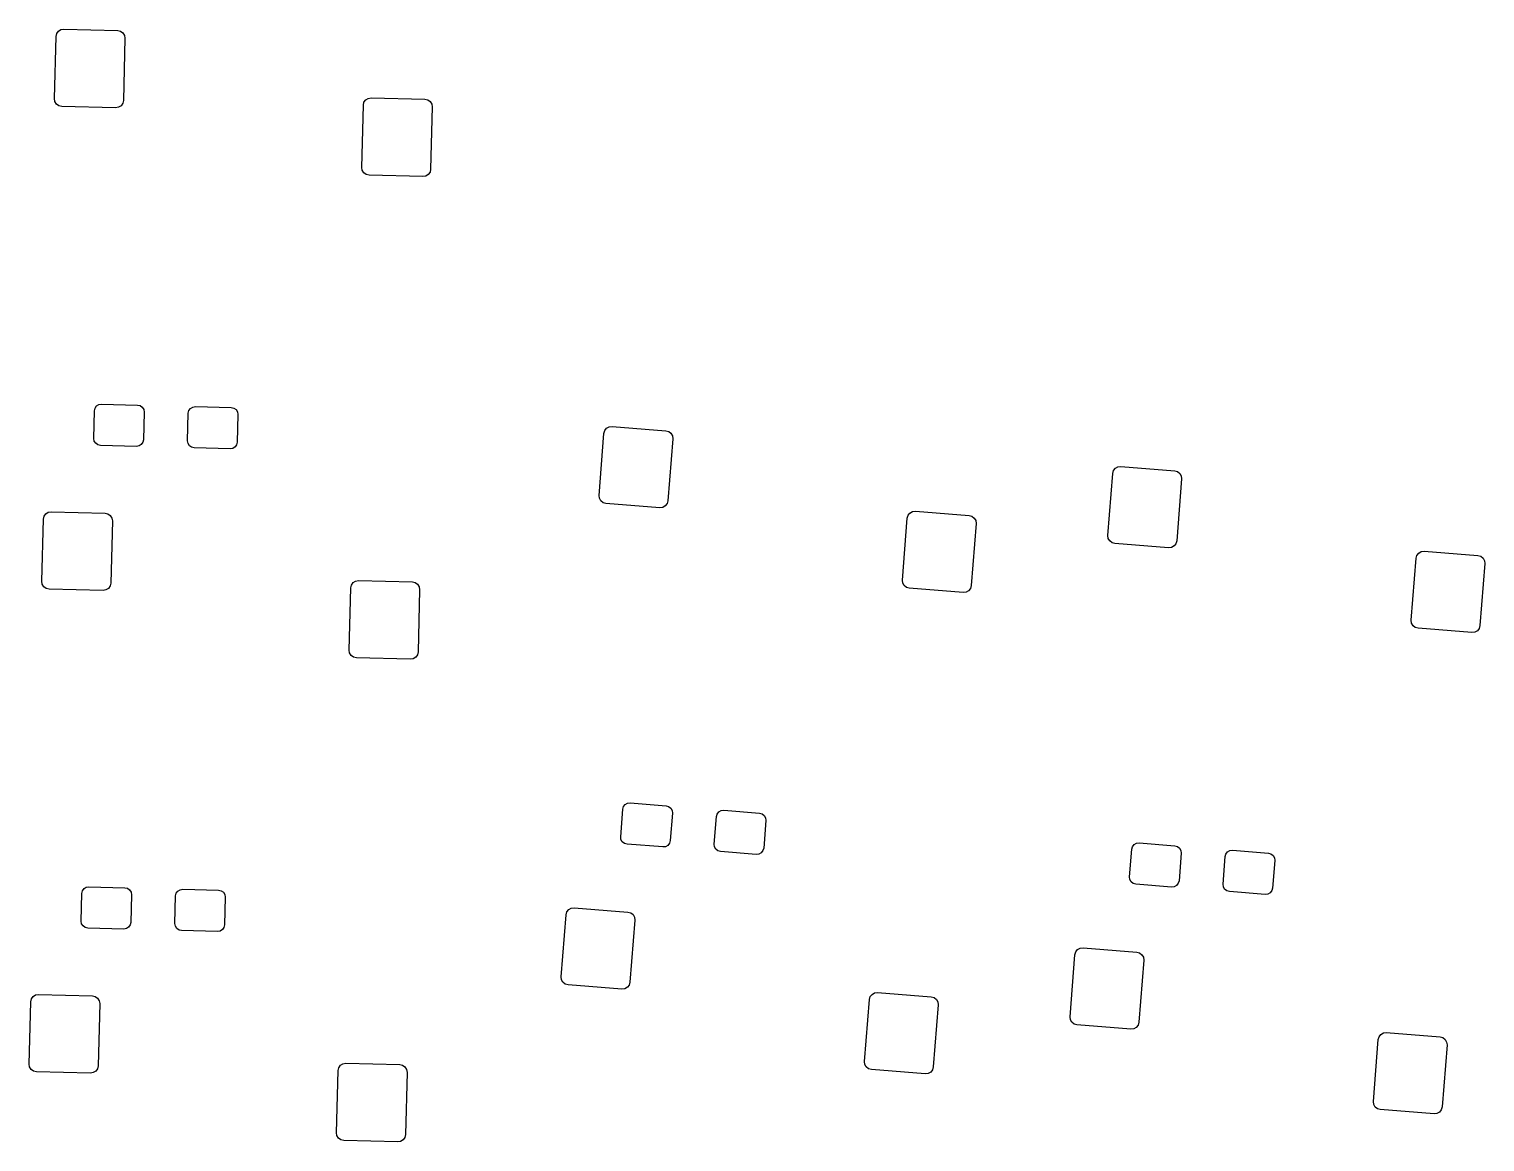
# Model space of a CAD drawing. Extents: x -173 to 103, y -39 to 58.
# Drawn here: x -110.3 to -57.6, y 18 to 58.3 of the extents above; entities that cross this region are included whole.
import ezdxf

# ---------------------------------------------------------------- set-up
doc = ezdxf.new("R2010")
doc.units = 0
doc.layers.add('BLACK', color=7, linetype='CONTINUOUS')

msp = doc.modelspace()

# ---------------------------------------------------------------- linework, layer by layer
at = {"layer": 'BLACK', "linetype": 'CONTINUOUS'}
for p, q in [((-109.402244, 55.8223), (-109.343176, 58.078048)), ((-109.343176, 58.078048), (-109.319776, 58.18146)), ((-109.319776, 58.18146), (-109.258583, 58.268046)), ((-109.258583, 58.268046), (-109.168913, 58.324624)), ((-109.168913, 58.324624), (-109.064416, 58.342579)), ((-109.064416, 58.342579), (-107.108565, 58.291364)), ((-107.108565, 58.291364), (-107.005153, 58.267964)), ((-107.005153, 58.267964), (-106.918567, 58.206771)), ((-106.918567, 58.206771), (-106.861989, 58.117101)), ((-106.861989, 58.117101), (-106.844034, 58.012604)), ((-106.844034, 58.012604), (-106.903102, 55.756856)), ((-109.384289, 55.717803), (-109.402244, 55.8223)), ((-109.327711, 55.628133), (-109.384289, 55.717803)), ((-109.241125, 55.56694), (-109.327711, 55.628133)), ((-109.137713, 55.54354), (-109.241125, 55.56694)), ((-107.181862, 55.492325), (-109.137713, 55.54354)), ((-107.077365, 55.51028), (-107.181862, 55.492325)), ((-106.987695, 55.566858), (-107.077365, 55.51028)), ((-106.926502, 55.653444), (-106.987695, 55.566858)), ((-106.903102, 55.756856), (-106.926502, 55.653444)), ((-98.263671, 53.329872), (-98.204603, 55.58562)), ((-98.204603, 55.58562), (-98.181203, 55.689032)), ((-98.181203, 55.689032), (-98.12001, 55.775618)), ((-98.12001, 55.775618), (-98.03034, 55.832196)), ((-98.03034, 55.832196), (-97.925843, 55.850151)), ((-97.925843, 55.850151), (-95.969992, 55.798936)), ((-95.969992, 55.798936), (-95.86658, 55.775536)), ((-95.86658, 55.775536), (-95.779994, 55.714343)), ((-95.779994, 55.714343), (-95.723416, 55.624673)), ((-95.705461, 55.520176), (-95.764529, 53.264428)), ((-95.723416, 55.624673), (-95.705461, 55.520176)), ((-98.245716, 53.225375), (-98.263671, 53.329872)), ((-98.189138, 53.135705), (-98.245716, 53.225375)), ((-98.102552, 53.074512), (-98.189138, 53.135705)), ((-97.99914, 53.051112), (-98.102552, 53.074512)), ((-96.043289, 52.999897), (-97.99914, 53.051112)), ((-95.938792, 53.017852), (-96.043289, 52.999897)), ((-95.849122, 53.07443), (-95.938792, 53.017852)), ((-95.787929, 53.161016), (-95.849122, 53.07443)), ((-95.764529, 53.264428), (-95.787929, 53.161016)), ((-107.9741, 43.508956), (-107.947923, 44.508613)), ((-107.947923, 44.508613), (-107.926395, 44.603753)), ((-107.926395, 44.603753), (-107.870098, 44.683413)), ((-107.870098, 44.683413), (-107.787601, 44.735464)), ((-107.787601, 44.735464), (-107.691465, 44.751983)), ((-107.691465, 44.751983), (-106.39191, 44.717953)), ((-106.39191, 44.717953), (-106.29677, 44.696425)), ((-106.29677, 44.696425), (-106.21711, 44.640128)), ((-106.21711, 44.640128), (-106.165059, 44.557631)), ((-106.14854, 44.461494), (-106.174717, 43.461837)), ((-106.165059, 44.557631), (-106.14854, 44.461494)), ((-104.575266, 43.419954), (-104.549089, 44.419611)), ((-104.549089, 44.419611), (-104.527561, 44.514751)), ((-104.527561, 44.514751), (-104.471264, 44.594411)), ((-104.471264, 44.594411), (-104.388767, 44.646462)), ((-104.388767, 44.646462), (-104.292631, 44.662981)), ((-104.292631, 44.662981), (-102.993076, 44.628951)), ((-102.993076, 44.628951), (-102.897936, 44.607423)), ((-102.897936, 44.607423), (-102.818276, 44.551126)), ((-102.818276, 44.551126), (-102.766225, 44.468629)), ((-102.749706, 44.372492), (-102.775883, 43.372835)), ((-102.766225, 44.468629), (-102.749706, 44.372492)), ((-89.453281, 43.793538), (-89.38764, 43.876803)), ((-89.38764, 43.876803), (-89.295132, 43.92861)), ((-89.295132, 43.92861), (-89.189839, 43.941072)), ((-89.189839, 43.941072), (-87.239349, 43.787566)), ((-107.957581, 43.412819), (-107.9741, 43.508956)), ((-107.90553, 43.330322), (-107.957581, 43.412819)), ((-107.82587, 43.274025), (-107.90553, 43.330322)), ((-107.73073, 43.252497), (-107.82587, 43.274025)), ((-106.252542, 43.287037), (-106.335039, 43.234986)), ((-106.196245, 43.366697), (-106.252542, 43.287037)), ((-106.174717, 43.461837), (-106.196245, 43.366697)), ((-104.558747, 43.323817), (-104.575266, 43.419954)), ((-104.506696, 43.24132), (-104.558747, 43.323817)), ((-102.797411, 43.277695), (-102.853708, 43.198035)), ((-102.775883, 43.372835), (-102.797411, 43.277695)), ((-89.659105, 41.441927), (-89.482061, 43.691492)), ((-89.482061, 43.691492), (-89.453281, 43.793538)), ((-87.239349, 43.787566), (-87.137302, 43.758786)), ((-86.989769, 43.495343), (-87.166813, 41.245778)), ((-87.137302, 43.758786), (-87.054038, 43.693144)), ((-87.054038, 43.693144), (-87.00223, 43.600636)), ((-87.00223, 43.600636), (-86.989769, 43.495343)), ((-106.431175, 43.218467), (-107.73073, 43.252497)), ((-106.335039, 43.234986), (-106.431175, 43.218467)), ((-104.427036, 43.185023), (-104.506696, 43.24132)), ((-104.331896, 43.163495), (-104.427036, 43.185023)), ((-103.032341, 43.129465), (-104.331896, 43.163495)), ((-102.936205, 43.145984), (-103.032341, 43.129465)), ((-102.853708, 43.198035), (-102.936205, 43.145984)), ((-71.216135, 39.990434), (-71.039091, 42.239999)), ((-71.039091, 42.239999), (-71.010311, 42.342045)), ((-71.010311, 42.342045), (-70.94467, 42.42531)), ((-70.94467, 42.42531), (-70.852162, 42.477117)), ((-70.852162, 42.477117), (-70.746869, 42.489579)), ((-70.746869, 42.489579), (-68.796379, 42.336073)), ((-68.796379, 42.336073), (-68.694332, 42.307293)), ((-68.694332, 42.307293), (-68.611068, 42.241651)), ((-68.611068, 42.241651), (-68.55926, 42.149143)), ((-68.546799, 42.04385), (-68.723843, 39.794285)), ((-68.55926, 42.149143), (-68.546799, 42.04385)), ((-89.646644, 41.336634), (-89.659105, 41.441927)), ((-89.594836, 41.244126), (-89.646644, 41.336634)), ((-89.511572, 41.178484), (-89.594836, 41.244126)), ((-89.409525, 41.149704), (-89.511572, 41.178484)), ((-87.166813, 41.245778), (-87.195593, 41.143732)), ((-109.801273, 40.584045), (-109.777873, 40.687457)), ((-109.777873, 40.687457), (-109.71668, 40.774043)), ((-109.71668, 40.774043), (-109.62701, 40.830621)), ((-109.62701, 40.830621), (-109.522513, 40.848576)), ((-109.522513, 40.848576), (-107.566662, 40.797361)), ((-107.566662, 40.797361), (-107.46325, 40.773961)), ((-107.46325, 40.773961), (-107.376664, 40.712768)), ((-107.376664, 40.712768), (-107.320086, 40.623098)), ((-87.459035, 40.996198), (-89.409525, 41.149704)), ((-87.353742, 41.00866), (-87.459035, 40.996198)), ((-87.261234, 41.060467), (-87.353742, 41.00866)), ((-87.195593, 41.143732), (-87.261234, 41.060467)), ((-78.489197, 40.619532), (-78.460417, 40.721578)), ((-78.460417, 40.721578), (-78.394776, 40.804843)), ((-78.394776, 40.804843), (-78.302268, 40.85665)), ((-78.302268, 40.85665), (-78.196975, 40.869112)), ((-78.196975, 40.869112), (-76.246485, 40.715606)), ((-76.246485, 40.715606), (-76.144438, 40.686826)), ((-76.144438, 40.686826), (-76.061174, 40.621184)), ((-109.860341, 38.328297), (-109.801273, 40.584045)), ((-107.302131, 40.518601), (-107.361199, 38.262853)), ((-107.320086, 40.623098), (-107.302131, 40.518601)), ((-78.666241, 38.369967), (-78.489197, 40.619532)), ((-75.996905, 40.423383), (-76.173949, 38.173818)), ((-76.061174, 40.621184), (-76.009366, 40.528676)), ((-76.009366, 40.528676), (-75.996905, 40.423383)), ((-71.203674, 39.885141), (-71.216135, 39.990434)), ((-71.151866, 39.792633), (-71.203674, 39.885141)), ((-71.068602, 39.726991), (-71.151866, 39.792633)), ((-70.966555, 39.698211), (-71.068602, 39.726991)), ((-69.016065, 39.544705), (-70.966555, 39.698211)), ((-68.818264, 39.608974), (-68.910772, 39.557167)), ((-68.752623, 39.692239), (-68.818264, 39.608974)), ((-68.723843, 39.794285), (-68.752623, 39.692239)), ((-68.910772, 39.557167), (-69.016065, 39.544705)), ((-60.223271, 36.918474), (-60.046227, 39.168039)), ((-60.046227, 39.168039), (-60.017447, 39.270085)), ((-60.017447, 39.270085), (-59.951806, 39.35335)), ((-59.951806, 39.35335), (-59.859298, 39.405157)), ((-59.859298, 39.405157), (-59.754005, 39.417619)), ((-59.754005, 39.417619), (-57.803515, 39.264113)), ((-57.803515, 39.264113), (-57.701468, 39.235333)), ((-57.701468, 39.235333), (-57.618204, 39.169691)), ((-57.618204, 39.169691), (-57.566396, 39.077183)), ((-57.566396, 39.077183), (-57.553935, 38.97189)), ((-57.553935, 38.97189), (-57.730979, 36.722325)), ((-109.842386, 38.2238), (-109.860341, 38.328297)), ((-109.785808, 38.13413), (-109.842386, 38.2238)), ((-109.699222, 38.072937), (-109.785808, 38.13413)), ((-109.59581, 38.049537), (-109.699222, 38.072937)), ((-107.639959, 37.998322), (-109.59581, 38.049537)), ((-107.535462, 38.016277), (-107.639959, 37.998322)), ((-107.445792, 38.072855), (-107.535462, 38.016277)), ((-107.384599, 38.159441), (-107.445792, 38.072855)), ((-107.361199, 38.262853), (-107.384599, 38.159441)), ((-98.721768, 35.835869), (-98.6627, 38.091617)), ((-98.6627, 38.091617), (-98.6393, 38.195029)), ((-98.6393, 38.195029), (-98.578107, 38.281615)), ((-98.578107, 38.281615), (-98.488437, 38.338193)), ((-98.488437, 38.338193), (-98.38394, 38.356148)), ((-98.38394, 38.356148), (-96.428089, 38.304933)), ((-96.428089, 38.304933), (-96.324677, 38.281533)), ((-96.324677, 38.281533), (-96.238091, 38.22034)), ((-96.238091, 38.22034), (-96.181513, 38.13067)), ((-96.163558, 38.026173), (-96.222626, 35.770425)), ((-96.181513, 38.13067), (-96.163558, 38.026173)), ((-78.65378, 38.264674), (-78.666241, 38.369967)), ((-78.601972, 38.172166), (-78.65378, 38.264674)), ((-78.518708, 38.106524), (-78.601972, 38.172166)), ((-78.416661, 38.077744), (-78.518708, 38.106524)), ((-76.466171, 37.924238), (-78.416661, 38.077744)), ((-76.202729, 38.071772), (-76.26837, 37.988507)), ((-76.173949, 38.173818), (-76.202729, 38.071772)), ((-76.360878, 37.9367), (-76.466171, 37.924238)), ((-76.26837, 37.988507), (-76.360878, 37.9367)), ((-60.21081, 36.813181), (-60.223271, 36.918474)), ((-60.159002, 36.720673), (-60.21081, 36.813181)), ((-60.075738, 36.655031), (-60.159002, 36.720673)), ((-59.973691, 36.626251), (-60.075738, 36.655031)), ((-58.023201, 36.472745), (-59.973691, 36.626251)), ((-57.917908, 36.485207), (-58.023201, 36.472745)), ((-57.8254, 36.537014), (-57.917908, 36.485207)), ((-57.759759, 36.620279), (-57.8254, 36.537014)), ((-57.730979, 36.722325), (-57.759759, 36.620279)), ((-98.703813, 35.731372), (-98.721768, 35.835869)), ((-98.647235, 35.641702), (-98.703813, 35.731372)), ((-98.560649, 35.580509), (-98.647235, 35.641702)), ((-98.457237, 35.557109), (-98.560649, 35.580509)), ((-96.501386, 35.505894), (-98.457237, 35.557109)), ((-96.396889, 35.523849), (-96.501386, 35.505894)), ((-96.307219, 35.580427), (-96.396889, 35.523849)), ((-96.246026, 35.667013), (-96.307219, 35.580427)), ((-96.222626, 35.770425), (-96.246026, 35.667013)), ((-88.79887, 30.06763), (-88.772392, 30.161513)), ((-88.772392, 30.161513), (-88.712003, 30.238117)), ((-88.712003, 30.238117), (-88.626895, 30.285779)), ((-88.626895, 30.285779), (-88.530026, 30.297244)), ((-88.530026, 30.297244), (-87.234033, 30.195248)), ((-87.234033, 30.195248), (-87.14015, 30.16877)), ((-87.14015, 30.16877), (-87.063546, 30.108381)), ((-87.063546, 30.108381), (-87.015884, 30.023273)), ((-88.877329, 29.070713), (-88.79887, 30.06763)), ((-87.004419, 29.926403), (-87.082878, 28.929486)), ((-87.015884, 30.023273), (-87.004419, 29.926403)), ((-85.487813, 28.803953), (-85.409354, 29.80087)), ((-85.409354, 29.80087), (-85.382876, 29.894753)), ((-85.382876, 29.894753), (-85.322487, 29.971357)), ((-85.322487, 29.971357), (-85.237379, 30.019019)), ((-85.237379, 30.019019), (-85.14051, 30.030484)), ((-85.14051, 30.030484), (-83.844517, 29.928488)), ((-83.844517, 29.928488), (-83.750634, 29.90201)), ((-83.750634, 29.90201), (-83.67403, 29.841621)), ((-83.614903, 29.659643), (-83.693362, 28.662726)), ((-83.67403, 29.841621), (-83.626368, 29.756513)), ((-83.626368, 29.756513), (-83.614903, 29.659643)), ((-88.865864, 28.973843), (-88.877329, 29.070713)), ((-88.818202, 28.888735), (-88.865864, 28.973843)), ((-88.741598, 28.828346), (-88.818202, 28.888735)), ((-88.647715, 28.801868), (-88.741598, 28.828346)), ((-87.351722, 28.699872), (-88.647715, 28.801868)), ((-87.254853, 28.711337), (-87.351722, 28.699872)), ((-87.169745, 28.758999), (-87.254853, 28.711337)), ((-87.109356, 28.835603), (-87.169745, 28.758999)), ((-87.082878, 28.929486), (-87.109356, 28.835603)), ((-85.476348, 28.707083), (-85.487813, 28.803953)), ((-85.428686, 28.621975), (-85.476348, 28.707083)), ((-85.352082, 28.561586), (-85.428686, 28.621975)), ((-85.258199, 28.535108), (-85.352082, 28.561586)), ((-83.962206, 28.433112), (-85.258199, 28.535108)), ((-83.71984, 28.568843), (-83.780229, 28.492239)), ((-83.693362, 28.662726), (-83.71984, 28.568843)), ((-70.434352, 27.61922), (-70.355893, 28.616137)), ((-70.355893, 28.616137), (-70.329415, 28.71002)), ((-70.329415, 28.71002), (-70.269026, 28.786624)), ((-70.269026, 28.786624), (-70.183918, 28.834286)), ((-70.183918, 28.834286), (-70.087049, 28.845751)), ((-70.087049, 28.845751), (-68.791056, 28.743755)), ((-68.791056, 28.743755), (-68.697173, 28.717277)), ((-68.697173, 28.717277), (-68.620569, 28.656888)), ((-68.620569, 28.656888), (-68.572907, 28.57178)), ((-68.572907, 28.57178), (-68.561442, 28.47491)), ((-66.939899, 28.44326), (-66.87951, 28.519864)), ((-66.87951, 28.519864), (-66.794402, 28.567526)), ((-66.794402, 28.567526), (-66.697533, 28.578991)), ((-66.697533, 28.578991), (-65.40154, 28.476995)), ((-83.865337, 28.444577), (-83.962206, 28.433112)), ((-83.780229, 28.492239), (-83.865337, 28.444577)), ((-68.561442, 28.47491), (-68.639901, 27.477993)), ((-67.044836, 27.35246), (-66.966377, 28.349377)), ((-66.966377, 28.349377), (-66.939899, 28.44326)), ((-65.40154, 28.476995), (-65.307657, 28.450517)), ((-65.307657, 28.450517), (-65.231053, 28.390128)), ((-65.171926, 28.20815), (-65.250385, 27.211233)), ((-65.231053, 28.390128), (-65.183391, 28.30502)), ((-65.183391, 28.30502), (-65.171926, 28.20815)), ((-70.422887, 27.52235), (-70.434352, 27.61922)), ((-70.375225, 27.437242), (-70.422887, 27.52235)), ((-68.639901, 27.477993), (-68.666379, 27.38411)), ((-108.432196, 26.014953), (-108.406019, 27.01461)), ((-108.406019, 27.01461), (-108.384491, 27.10975)), ((-108.384491, 27.10975), (-108.328194, 27.18941)), ((-108.328194, 27.18941), (-108.245697, 27.241461)), ((-108.245697, 27.241461), (-108.149561, 27.25798)), ((-108.149561, 27.25798), (-106.850006, 27.22395)), ((-106.850006, 27.22395), (-106.754866, 27.202422)), ((-106.754866, 27.202422), (-106.675206, 27.146125)), ((-106.675206, 27.146125), (-106.623155, 27.063628)), ((-106.606636, 26.967491), (-106.632813, 25.967834)), ((-106.623155, 27.063628), (-106.606636, 26.967491)), ((-105.033362, 25.925951), (-105.007185, 26.925608)), ((-105.007185, 26.925608), (-104.985657, 27.020748)), ((-104.985657, 27.020748), (-104.92936, 27.100408)), ((-104.92936, 27.100408), (-104.846863, 27.152459)), ((-104.846863, 27.152459), (-104.750727, 27.168978)), ((-104.750727, 27.168978), (-103.451172, 27.134948)), ((-103.451172, 27.134948), (-103.356032, 27.11342)), ((-103.356032, 27.11342), (-103.276372, 27.057123)), ((-103.276372, 27.057123), (-103.224321, 26.974626)), ((-103.224321, 26.974626), (-103.207802, 26.878489)), ((-70.298621, 27.376853), (-70.375225, 27.437242)), ((-70.204738, 27.350375), (-70.298621, 27.376853)), ((-68.908745, 27.248379), (-70.204738, 27.350375)), ((-68.811876, 27.259844), (-68.908745, 27.248379)), ((-68.726768, 27.307506), (-68.811876, 27.259844)), ((-68.666379, 27.38411), (-68.726768, 27.307506)), ((-67.033371, 27.25559), (-67.044836, 27.35246)), ((-66.985709, 27.170482), (-67.033371, 27.25559)), ((-66.909105, 27.110093), (-66.985709, 27.170482)), ((-66.815222, 27.083615), (-66.909105, 27.110093)), ((-65.519229, 26.981619), (-66.815222, 27.083615)), ((-65.42236, 26.993084), (-65.519229, 26.981619)), ((-65.337252, 27.040746), (-65.42236, 26.993084)), ((-65.276863, 27.11735), (-65.337252, 27.040746)), ((-65.250385, 27.211233), (-65.276863, 27.11735)), ((-103.207802, 26.878489), (-103.233979, 25.878832)), ((-90.826315, 26.347485), (-90.760674, 26.43075)), ((-90.760674, 26.43075), (-90.668166, 26.482557)), ((-90.668166, 26.482557), (-90.562873, 26.495019)), ((-90.562873, 26.495019), (-88.612383, 26.341513)), ((-108.415677, 25.918816), (-108.432196, 26.014953)), ((-108.363626, 25.836319), (-108.415677, 25.918816)), ((-106.654341, 25.872694), (-106.710638, 25.793034)), ((-106.632813, 25.967834), (-106.654341, 25.872694)), ((-105.016843, 25.829814), (-105.033362, 25.925951)), ((-103.233979, 25.878832), (-103.255507, 25.783692)), ((-91.032139, 23.995874), (-90.855095, 26.245439)), ((-90.855095, 26.245439), (-90.826315, 26.347485)), ((-88.612383, 26.341513), (-88.510336, 26.312733)), ((-88.362803, 26.04929), (-88.539847, 23.799725)), ((-88.510336, 26.312733), (-88.427072, 26.247091)), ((-88.427072, 26.247091), (-88.375264, 26.154583)), ((-88.375264, 26.154583), (-88.362803, 26.04929)), ((-108.283966, 25.780022), (-108.363626, 25.836319)), ((-108.188826, 25.758494), (-108.283966, 25.780022)), ((-106.889271, 25.724464), (-108.188826, 25.758494)), ((-106.793135, 25.740983), (-106.889271, 25.724464)), ((-106.710638, 25.793034), (-106.793135, 25.740983)), ((-104.964792, 25.747317), (-105.016843, 25.829814)), ((-104.885132, 25.69102), (-104.964792, 25.747317)), ((-104.789992, 25.669492), (-104.885132, 25.69102)), ((-103.490437, 25.635462), (-104.789992, 25.669492)), ((-103.394301, 25.651981), (-103.490437, 25.635462)), ((-103.311804, 25.704032), (-103.394301, 25.651981)), ((-103.255507, 25.783692), (-103.311804, 25.704032)), ((-72.412125, 24.793945), (-72.383345, 24.895991)), ((-72.383345, 24.895991), (-72.317704, 24.979256)), ((-72.317704, 24.979256), (-72.225196, 25.031063)), ((-72.225196, 25.031063), (-72.119903, 25.043525)), ((-72.119903, 25.043525), (-70.169413, 24.890019)), ((-70.169413, 24.890019), (-70.067366, 24.861239)), ((-70.067366, 24.861239), (-69.984102, 24.795597)), ((-72.589169, 22.54438), (-72.412125, 24.793945)), ((-69.919833, 24.597796), (-70.096877, 22.348231)), ((-69.984102, 24.795597), (-69.932294, 24.703089)), ((-69.932294, 24.703089), (-69.919833, 24.597796)), ((-91.019678, 23.890581), (-91.032139, 23.995874)), ((-90.96787, 23.798073), (-91.019678, 23.890581)), ((-90.884606, 23.732431), (-90.96787, 23.798073)), ((-88.539847, 23.799725), (-88.568627, 23.697679)), ((-110.235969, 23.193453), (-110.174776, 23.280039)), ((-110.174776, 23.280039), (-110.085106, 23.336617)), ((-110.085106, 23.336617), (-109.980609, 23.354572)), ((-109.980609, 23.354572), (-108.024758, 23.303357)), ((-108.024758, 23.303357), (-107.921346, 23.279957)), ((-107.921346, 23.279957), (-107.83476, 23.218764)), ((-107.83476, 23.218764), (-107.778182, 23.129094)), ((-90.782559, 23.703651), (-90.884606, 23.732431)), ((-88.832069, 23.550145), (-90.782559, 23.703651)), ((-88.726776, 23.562607), (-88.832069, 23.550145)), ((-88.634268, 23.614414), (-88.726776, 23.562607)), ((-88.568627, 23.697679), (-88.634268, 23.614414)), ((-79.862231, 23.173479), (-79.833451, 23.275525)), ((-79.833451, 23.275525), (-79.76781, 23.35879)), ((-79.76781, 23.35879), (-79.675302, 23.410597)), ((-79.675302, 23.410597), (-79.570009, 23.423059)), ((-79.570009, 23.423059), (-77.619519, 23.269553)), ((-77.619519, 23.269553), (-77.517472, 23.240773)), ((-77.517472, 23.240773), (-77.434208, 23.175131)), ((-110.318437, 20.834293), (-110.259369, 23.090041)), ((-110.259369, 23.090041), (-110.235969, 23.193453)), ((-107.760227, 23.024597), (-107.819295, 20.768849)), ((-107.778182, 23.129094), (-107.760227, 23.024597)), ((-80.039275, 20.923914), (-79.862231, 23.173479)), ((-77.369939, 22.97733), (-77.546983, 20.727765)), ((-77.434208, 23.175131), (-77.3824, 23.082623)), ((-77.3824, 23.082623), (-77.369939, 22.97733)), ((-72.576708, 22.439087), (-72.589169, 22.54438)), ((-72.5249, 22.346579), (-72.576708, 22.439087)), ((-72.441636, 22.280937), (-72.5249, 22.346579)), ((-72.339589, 22.252157), (-72.441636, 22.280937)), ((-70.389099, 22.098651), (-72.339589, 22.252157)), ((-70.191298, 22.16292), (-70.283806, 22.111113)), ((-70.125657, 22.246185), (-70.191298, 22.16292)), ((-70.096877, 22.348231), (-70.125657, 22.246185)), ((-70.283806, 22.111113), (-70.389099, 22.098651)), ((-61.596305, 19.47242), (-61.419261, 21.721985)), ((-61.419261, 21.721985), (-61.390481, 21.824031)), ((-61.390481, 21.824031), (-61.32484, 21.907296)), ((-61.32484, 21.907296), (-61.232332, 21.959103)), ((-61.232332, 21.959103), (-61.127039, 21.971565)), ((-61.127039, 21.971565), (-59.176549, 21.818059)), ((-59.176549, 21.818059), (-59.074502, 21.789279)), ((-59.074502, 21.789279), (-58.991238, 21.723637)), ((-58.991238, 21.723637), (-58.93943, 21.631129)), ((-58.926969, 21.525836), (-59.104013, 19.276271)), ((-58.93943, 21.631129), (-58.926969, 21.525836)), ((-110.300482, 20.729796), (-110.318437, 20.834293)), ((-110.243904, 20.640126), (-110.300482, 20.729796)), ((-110.157318, 20.578933), (-110.243904, 20.640126)), ((-110.053906, 20.555533), (-110.157318, 20.578933)), ((-107.903888, 20.578851), (-107.993558, 20.522273)), ((-107.842695, 20.665437), (-107.903888, 20.578851)), ((-107.819295, 20.768849), (-107.842695, 20.665437)), ((-99.179864, 18.341865), (-99.120796, 20.597613)), ((-99.120796, 20.597613), (-99.097396, 20.701025)), ((-99.097396, 20.701025), (-99.036203, 20.787611)), ((-99.036203, 20.787611), (-98.946533, 20.844189)), ((-98.946533, 20.844189), (-98.842036, 20.862144)), ((-98.842036, 20.862144), (-96.886185, 20.810929)), ((-96.886185, 20.810929), (-96.782773, 20.787529)), ((-96.782773, 20.787529), (-96.696187, 20.726336)), ((-96.696187, 20.726336), (-96.639609, 20.636666)), ((-96.639609, 20.636666), (-96.621654, 20.532169)), ((-80.026814, 20.818621), (-80.039275, 20.923914)), ((-79.975006, 20.726113), (-80.026814, 20.818621)), ((-79.891742, 20.660471), (-79.975006, 20.726113)), ((-79.789695, 20.631691), (-79.891742, 20.660471)), ((-77.839205, 20.478185), (-79.789695, 20.631691)), ((-77.575763, 20.625719), (-77.641404, 20.542454)), ((-77.546983, 20.727765), (-77.575763, 20.625719)), ((-108.098055, 20.504318), (-110.053906, 20.555533)), ((-107.993558, 20.522273), (-108.098055, 20.504318)), ((-96.621654, 20.532169), (-96.680722, 18.276421)), ((-77.733912, 20.490647), (-77.839205, 20.478185)), ((-77.641404, 20.542454), (-77.733912, 20.490647)), ((-61.583844, 19.367127), (-61.596305, 19.47242)), ((-61.532036, 19.274619), (-61.583844, 19.367127)), ((-61.448772, 19.208977), (-61.532036, 19.274619)), ((-61.346725, 19.180197), (-61.448772, 19.208977)), ((-59.396235, 19.026691), (-61.346725, 19.180197)), ((-59.290942, 19.039153), (-59.396235, 19.026691)), ((-59.198434, 19.09096), (-59.290942, 19.039153)), ((-59.132793, 19.174225), (-59.198434, 19.09096)), ((-59.104013, 19.276271), (-59.132793, 19.174225)), ((-99.161909, 18.237368), (-99.179864, 18.341865)), ((-99.105331, 18.147698), (-99.161909, 18.237368)), ((-99.018745, 18.086505), (-99.105331, 18.147698)), ((-98.915333, 18.063105), (-99.018745, 18.086505)), ((-96.959482, 18.01189), (-98.915333, 18.063105)), ((-96.854985, 18.029845), (-96.959482, 18.01189)), ((-96.765315, 18.086423), (-96.854985, 18.029845)), ((-96.704122, 18.173009), (-96.765315, 18.086423)), ((-96.680722, 18.276421), (-96.704122, 18.173009))]:
    msp.add_line(p, q, dxfattribs=at)

doc.saveas('drawing.dxf')
